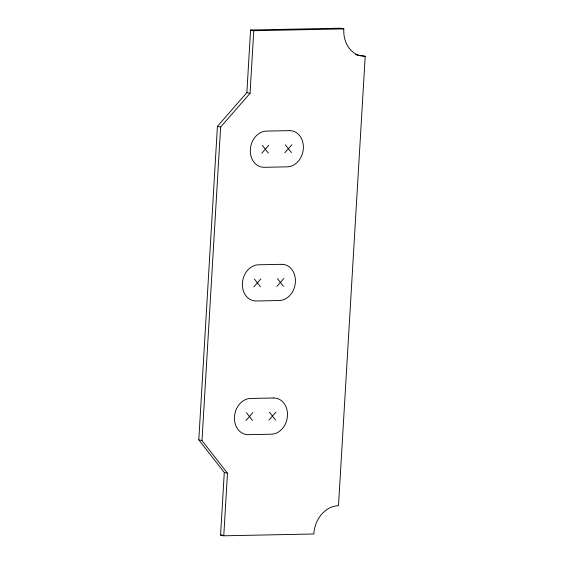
<?xml version="1.0" encoding="UTF-8"?>
<svg xmlns="http://www.w3.org/2000/svg" width="564" height="564" viewBox="0 0 564 564"><rect width="100%" height="100%" fill="white"/><g stroke="black" fill="none" stroke-linecap="round" stroke-linejoin="round"><path stroke-width="0.85" d="M198.796 439.849L217.422 126.35L246.863 92.602L250.578 30.005L340.621 28.2L343.814 28.912A28.08 22.828 -77.4 0 0 365.204 56.301L338.506 505.682A28.08 22.828 -77.4 0 0 313.81 533.995L223.767 535.8L220.573 535.088L224.289 472.498L198.796 439.849L201.99 440.562L227.482 473.203L223.767 535.8M201.99 440.562L220.616 127.062L250.049 93.314L253.772 30.717L250.578 30.005M261.837 153.211L268.817 145.202M284.876 152.745L291.863 144.737M253.892 286.886L260.878 278.884M276.931 286.427L283.918 278.419M245.953 420.568L252.933 412.559M268.993 420.102L275.979 412.101M253.772 30.717L343.814 28.912M220.573 535.088L222.322 535.053M365.204 56.301L362.01 55.589A28.08 22.828 -77.4 0 1 355.567 54.581M246.863 92.602L250.049 93.314M217.422 126.35L220.616 127.062M224.289 472.498L227.482 473.203M285.342 144.87L291.391 152.618M262.302 145.336L268.351 153.077M277.403 278.553L283.452 286.293M254.357 279.011L260.413 286.759M269.458 412.228L275.507 419.976M246.419 412.693L252.468 420.434M289.445 130.644L266.405 131.102A18.252 14.833 -77.4 0 0 250.353 149.509A18.252 14.833 -77.4 0 0 264.248 167.311L287.295 166.845A18.252 14.833 -77.4 0 0 303.347 148.445A18.252 14.833 -77.4 0 0 289.445 130.644M281.499 264.319L258.46 264.784A18.252 14.833 -77.4 0 0 242.407 283.184A18.252 14.833 -77.4 0 0 256.31 300.986L279.349 300.527A18.252 14.833 -77.4 0 0 295.402 282.12A18.252 14.833 -77.4 0 0 281.499 264.319M273.561 398.001L250.522 398.459A18.252 14.833 -77.4 0 0 234.469 416.866A18.252 14.833 -77.4 0 0 248.364 434.668L271.411 434.202A18.252 14.833 -77.4 0 0 287.464 415.802A18.252 14.833 -77.4 0 0 273.561 398.001"/></g></svg>
